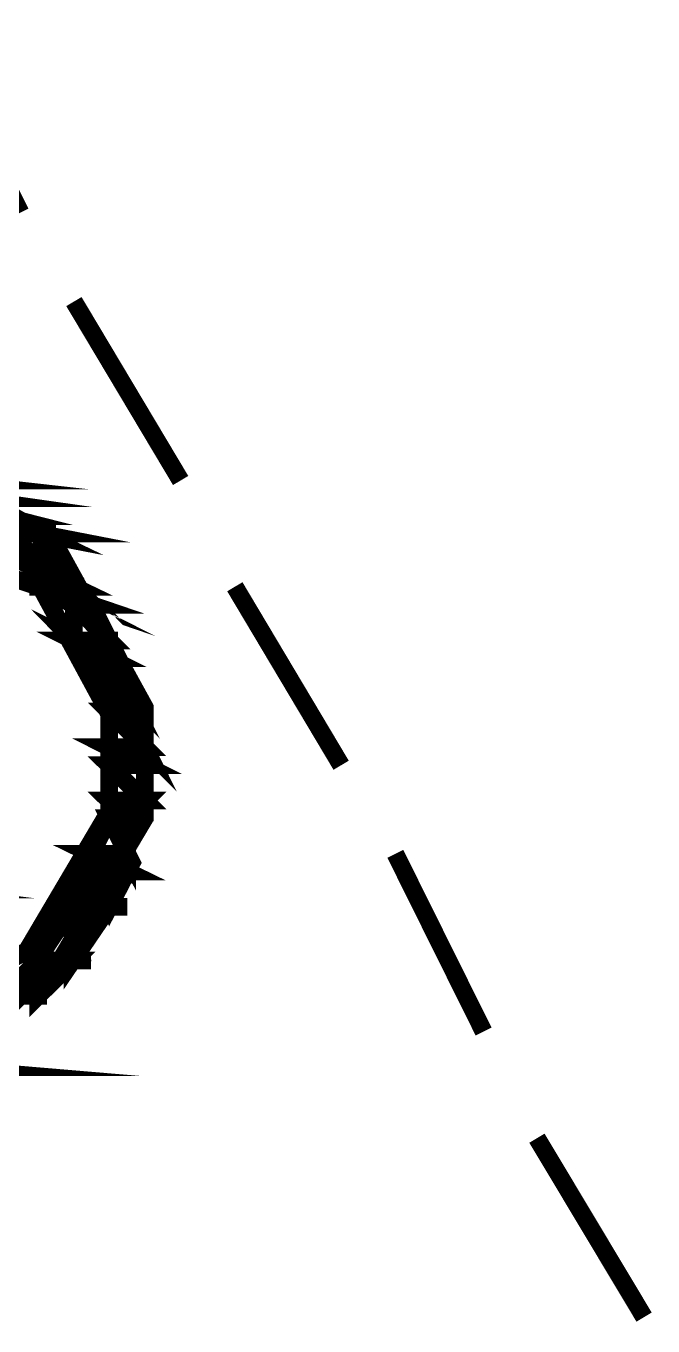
# Model space of a CAD drawing. Header units: metres. Extents: x -593 to 248, y 430 to 1024.
# Drawn here: x -229.204 to -227.712, y 811.087 to 814.182 of the extents above; entities that cross this region are included whole.
import ezdxf

# ---------------------------------------------------------------- set-up
doc = ezdxf.new("R2010")
doc.units = ezdxf.units.M
doc.header["$MEASUREMENT"] = 0
doc.layers.add('C00-00-00-BLACK', color=7, linetype='Continuous')
doc.layers.add('CFF-00-00', color=1, linetype='Continuous')

msp = doc.modelspace()

# ---------------------------------------------------------------- linework, layer by layer
at = {"layer": 'C00-00-00-BLACK', "const_width": 0.0423}
for points in [[(-228.9208, 812.4219), (-228.9208, 812.5589), (-229.1438, 812.9649), (-229.5488, 813.1869), (-229.6828, 813.1869), (-229.8088, 813.1869), (-230.1878, 812.9649), (-230.4058, 812.5589), (-230.4058, 812.4219), (-230.4058, 812.2969), (-230.1878, 811.9209), (-229.8088, 811.7029), (-229.6828, 811.7029), (-229.5488, 811.7029), (-229.1438, 811.9209), (-228.9208, 812.2969), (-228.9208, 812.4219)], [(-229.8108, 813.1429), (-229.4288, 813.0999), (-229.8948, 813.0999), (-229.8108, 813.1429)], [(-229.6408, 813.0999), (-229.3448, 813.0579), (-229.5138, 813.0579), (-229.6408, 813.0999)], [(-229.0058, 812.4219), (-229.0058, 812.5439), (-229.2018, 812.9069), (-229.5628, 813.1029), (-229.6828, 813.1029), (-229.7938, 813.1029), (-230.1288, 812.9069), (-230.3208, 812.5439), (-230.3208, 812.4219), (-230.3208, 812.3119), (-230.1288, 811.9799), (-229.7938, 811.7879), (-229.6828, 811.7879), (-229.5628, 811.7879), (-229.2018, 811.9799), (-229.0058, 812.3119), (-229.0058, 812.4219)], [(-229.4288, 813.0579), (-229.2598, 813.0149), (-229.3858, 813.0149), (-229.4288, 813.0579)], [(-229.2598, 812.9739), (-229.1328, 812.8879), (-229.1748, 812.8879), (-229.2598, 812.9739)], [(-229.3018, 813.0579), (-229.4288, 813.0579), (-229.2598, 813.0149), (-229.3018, 813.0579)], [(-229.3858, 813.0149), (-229.1748, 812.9739), (-229.3018, 812.9739), (-229.3858, 813.0149)], [(-229.2598, 813.0149), (-229.3858, 813.0149), (-229.1748, 812.9739), (-229.2598, 813.0149)], [(-229.1748, 812.9739), (-229.2598, 812.9739), (-229.1328, 812.8879), (-229.1748, 812.9739)], [(-229.1748, 812.9739), (-229.3018, 812.9739), (-229.2598, 812.9739), (-229.1748, 812.9739)], [(-229.3018, 812.9739), (-229.1748, 812.9739), (-229.1328, 812.9739), (-229.3018, 812.9739)], [(-229.1748, 812.8469), (-229.0488, 812.8039), (-229.0898, 812.8039), (-229.1748, 812.8469)], [(-229.1328, 812.8879), (-229.1748, 812.8879), (-229.0898, 812.8469), (-229.1328, 812.8879)], [(-229.1748, 812.8879), (-229.0898, 812.8469), (-229.1748, 812.8469), (-229.1748, 812.8879)], [(-229.0898, 812.8469), (-229.1748, 812.8469), (-229.0488, 812.8039), (-229.0898, 812.8469)], [(-229.0898, 812.8039), (-229.0058, 812.7189), (-229.0898, 812.7189), (-229.0898, 812.8039)], [(-229.0488, 812.8039), (-229.0898, 812.8039), (-229.0058, 812.7189), (-229.0488, 812.8039)], [(-229.0898, 812.7189), (-229.0058, 812.6769), (-229.0488, 812.6769), (-229.0898, 812.7189)], [(-229.0488, 812.6769), (-228.9628, 812.5919), (-229.0058, 812.5919), (-229.0488, 812.6769)], [(-229.0058, 812.7189), (-229.0898, 812.7189), (-229.0058, 812.6769), (-229.0058, 812.7189)], [(-229.0058, 812.6769), (-229.0488, 812.6769), (-228.9628, 812.5919), (-229.0058, 812.6769)], [(-229.0058, 812.5919), (-228.9628, 812.5499), (-229.0058, 812.5499), (-229.0058, 812.5919)], [(-228.9628, 812.5919), (-229.0058, 812.5919), (-228.9628, 812.5499), (-228.9628, 812.5919)], [(-229.0058, 812.5499), (-228.9208, 812.4649), (-229.0058, 812.4649), (-229.0058, 812.5499)], [(-228.9628, 812.5499), (-229.0058, 812.5499), (-228.9208, 812.4649), (-228.9628, 812.5499)], [(-229.0058, 812.4649), (-228.9208, 812.4219), (-229.0058, 812.4219), (-229.0058, 812.4649)], [(-228.9208, 812.4649), (-229.0058, 812.4649), (-228.9208, 812.4219), (-228.9208, 812.4649)], [(-229.0058, 812.4219), (-228.9208, 812.3379), (-229.0058, 812.3379), (-229.0058, 812.4219)], [(-228.9208, 812.4219), (-229.0058, 812.4219), (-228.9208, 812.3379), (-228.9208, 812.4219)], [(-229.0058, 812.3379), (-228.9628, 812.2959), (-229.0058, 812.2959), (-229.0058, 812.3379)], [(-229.0058, 812.2959), (-228.9628, 812.2109), (-229.0488, 812.2109), (-229.0058, 812.2959)], [(-228.9208, 812.3379), (-229.0058, 812.3379), (-228.9628, 812.2959), (-228.9208, 812.3379)], [(-228.9628, 812.2959), (-229.0058, 812.2959), (-228.9628, 812.2109), (-228.9628, 812.2959)], [(-228.9628, 812.2109), (-229.0488, 812.2109), (-228.9628, 812.1689), (-228.9628, 812.2109)], [(-229.0488, 812.1689), (-229.0058, 812.0849), (-229.0898, 812.0849), (-229.0488, 812.1689)], [(-229.0488, 812.2109), (-228.9628, 812.1689), (-229.0488, 812.1689), (-229.0488, 812.2109)], [(-229.8518, 812.1689), (-229.5138, 812.1259), (-229.8108, 812.1259), (-229.8518, 812.1689)], [(-228.9628, 812.1689), (-229.0488, 812.1689), (-229.0058, 812.0849), (-228.9628, 812.1689)], [(-229.0928, 812.0849), (-229.0928, 811.9569), (-229.1778, 811.9569), (-229.0928, 812.0849)], [(-229.0058, 812.0849), (-229.0928, 812.0849), (-229.0928, 811.9569), (-229.0058, 812.0849)], [(-229.0058, 812.0849), (-229.0898, 812.0849), (-229.0058, 812.0849)], [(-229.0898, 812.0849), (-229.0058, 812.0849), (-228.9628, 812.0849), (-229.0898, 812.0849)], [(-229.1748, 811.9569), (-229.1748, 811.8729), (-229.2598, 811.8729), (-229.1748, 811.9569)], [(-229.0928, 811.9569), (-229.1778, 811.9569), (-229.0928, 811.9569)], [(-229.1778, 811.9569), (-229.0928, 811.9569), (-229.0488, 811.9569), (-229.1778, 811.9569)], [(-229.0898, 811.9569), (-229.1748, 811.9569), (-229.1748, 811.8729), (-229.0898, 811.9569)], [(-229.2168, 811.8729), (-229.3018, 811.8729), (-229.2598, 811.8299), (-229.2168, 811.8729)], [(-229.2598, 811.8729), (-229.2168, 811.8729), (-229.3018, 811.8729), (-229.2598, 811.8729)], [(-229.1748, 811.8729), (-229.2598, 811.8729), (-229.2168, 811.8729), (-229.1748, 811.8729)], [(-229.9378, 811.7459), (-229.4288, 811.7029), (-229.8948, 811.7029), (-229.9378, 811.7459)]]:
    msp.add_lwpolyline(points, close=True, dxfattribs=at)
at = {"layer": 'C00-00-00-BLACK'}
for points in [[(-229.2598, 813.0149), (-229.3858, 813.0149), (-229.1748, 812.9739), (-229.2598, 813.0149)], [(-229.3858, 813.0149), (-229.1748, 812.9739), (-229.3018, 812.9739), (-229.3858, 813.0149)], [(-229.1748, 812.9739), (-229.3018, 812.9739), (-229.2598, 812.9739), (-229.1748, 812.9739)], [(-229.3018, 812.9739), (-229.1748, 812.9739), (-229.1328, 812.9739), (-229.3018, 812.9739)], [(-229.1748, 812.9739), (-229.2598, 812.9739), (-229.1328, 812.8879), (-229.1748, 812.9739)], [(-229.2598, 812.9739), (-229.1328, 812.8879), (-229.1748, 812.8879), (-229.2598, 812.9739)], [(-229.1328, 812.8879), (-229.1748, 812.8879), (-229.0898, 812.8469), (-229.1328, 812.8879)], [(-229.1748, 812.8879), (-229.0898, 812.8469), (-229.1748, 812.8469), (-229.1748, 812.8879)], [(-229.0898, 812.8469), (-229.1748, 812.8469), (-229.0488, 812.8039), (-229.0898, 812.8469)], [(-229.1748, 812.8469), (-229.0488, 812.8039), (-229.0898, 812.8039), (-229.1748, 812.8469)], [(-229.0488, 812.8039), (-229.0898, 812.8039), (-229.0058, 812.7189), (-229.0488, 812.8039)], [(-229.0898, 812.8039), (-229.0058, 812.7189), (-229.0898, 812.7189), (-229.0898, 812.8039)], [(-229.0058, 812.7189), (-229.0898, 812.7189), (-229.0058, 812.6769), (-229.0058, 812.7189)], [(-229.0898, 812.7189), (-229.0058, 812.6769), (-229.0488, 812.6769), (-229.0898, 812.7189)], [(-229.0058, 812.6769), (-229.0488, 812.6769), (-228.9628, 812.5919), (-229.0058, 812.6769)], [(-229.0488, 812.6769), (-228.9628, 812.5919), (-229.0058, 812.5919), (-229.0488, 812.6769)], [(-228.9628, 812.5919), (-229.0058, 812.5919), (-228.9628, 812.5499), (-228.9628, 812.5919)], [(-229.0058, 812.5919), (-228.9628, 812.5499), (-229.0058, 812.5499), (-229.0058, 812.5919)], [(-228.9628, 812.5499), (-229.0058, 812.5499), (-228.9208, 812.4649), (-228.9628, 812.5499)], [(-229.0058, 812.5499), (-228.9208, 812.4649), (-229.0058, 812.4649), (-229.0058, 812.5499)], [(-228.9208, 812.4649), (-229.0058, 812.4649), (-228.9208, 812.4219), (-228.9208, 812.4649)], [(-229.0058, 812.4649), (-228.9208, 812.4219), (-229.0058, 812.4219), (-229.0058, 812.4649)], [(-228.9208, 812.4219), (-229.0058, 812.4219), (-228.9208, 812.3379), (-228.9208, 812.4219)], [(-229.0058, 812.4219), (-228.9208, 812.3379), (-229.0058, 812.3379), (-229.0058, 812.4219)], [(-228.9208, 812.3379), (-229.0058, 812.3379), (-228.9628, 812.2959), (-228.9208, 812.3379)], [(-229.0058, 812.3379), (-228.9628, 812.2959), (-229.0058, 812.2959), (-229.0058, 812.3379)], [(-229.0058, 812.2959), (-228.9628, 812.2109), (-229.0488, 812.2109), (-229.0058, 812.2959)], [(-228.9628, 812.2959), (-229.0058, 812.2959), (-228.9628, 812.2109), (-228.9628, 812.2959)], [(-228.9628, 812.2109), (-229.0488, 812.2109), (-228.9628, 812.1689), (-228.9628, 812.2109)], [(-229.0488, 812.2109), (-228.9628, 812.1689), (-229.0488, 812.1689), (-229.0488, 812.2109)], [(-229.0488, 812.1689), (-229.0058, 812.0849), (-229.0898, 812.0849), (-229.0488, 812.1689)], [(-228.9628, 812.1689), (-229.0488, 812.1689), (-229.0058, 812.0849), (-228.9628, 812.1689)], [(-229.0928, 812.0849), (-229.0928, 811.9569), (-229.1778, 811.9569), (-229.0928, 812.0849)], [(-229.0058, 812.0849), (-229.0928, 812.0849), (-229.0928, 811.9569), (-229.0058, 812.0849)], [(-229.0058, 812.0849), (-229.0898, 812.0849), (-229.0058, 812.0849)], [(-229.0898, 812.0849), (-229.0058, 812.0849), (-228.9628, 812.0849), (-229.0898, 812.0849)], [(-229.1748, 811.9569), (-229.1748, 811.8729), (-229.2598, 811.8729), (-229.1748, 811.9569)], [(-229.0928, 811.9569), (-229.1778, 811.9569), (-229.0928, 811.9569)], [(-229.1778, 811.9569), (-229.0928, 811.9569), (-229.0488, 811.9569), (-229.1778, 811.9569)], [(-229.0898, 811.9569), (-229.1748, 811.9569), (-229.1748, 811.8729), (-229.0898, 811.9569)], [(-229.1748, 811.8729), (-229.2598, 811.8729), (-229.2168, 811.8729), (-229.1748, 811.8729)]]:
    msp.add_lwpolyline(points, close=True, dxfattribs=at)
at = {"layer": 'CFF-00-00', "const_width": 0.0423}
for points in [[(-229.4288, 814.1609), (-229.2168, 813.7379)], [(-229.0898, 813.5259), (-228.8358, 813.0999)], [(-228.7068, 812.8469), (-228.4538, 812.4219)], [(-228.3248, 812.2109), (-228.1148, 811.7879)], [(-227.9878, 811.5339), (-227.7328, 811.1079)]]:
    msp.add_lwpolyline(points, dxfattribs=at)

doc.saveas('drawing.dxf')
